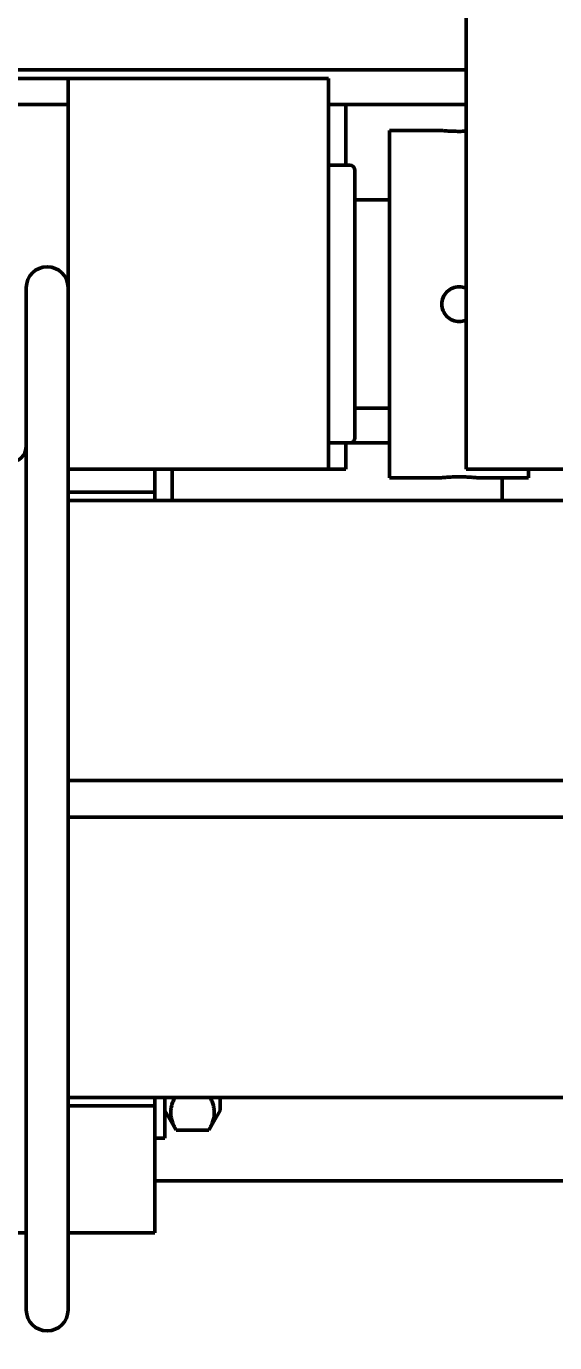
# Model space of a CAD drawing. Header units: millimetres. Extents: x -1259 to 2100, y -2965 to 1485.
# Drawn here: x 740.9 to 771.3, y 1029.8 to 1105.6 of the extents above; entities that cross this region are included whole.
import ezdxf

# ---------------------------------------------------------------- set-up
doc = ezdxf.new("R2010")
doc.units = ezdxf.units.MM
doc.header["$LTSCALE"] = 5
doc.layers.add('Dimension (ISO)', color=7, linetype='Continuous', lineweight=25)
doc.layers.add('Visible (ISO)', color=7, linetype='Continuous', lineweight=50)
doc.styles.add('Note Text (ISO)', font='tahoma.ttf')
doc.dimstyles.new('Default (ISO)', dxfattribs={"dimscale": 5, "dimtxt": 3.5, "dimasz": 2.5, "dimexe": 3.175, "dimexo": 0, "dimgap": 0.762, "dimtad": 1, "dimrnd": 1e-08, "dimzin": 0, "dimtxsty": 'Note Text (ISO)', "dimcen": 0.09, "dimdle": 10, "dimclrd": 256, "dimclre": 256, "dimclrt": 256, "dimazin": 0, "dimtfac": 1.001486, "dimtmove": 0, "dimatfit": 3, "dimfxl": 1, "dimtolj": 1, "dimtzin": 0, "dimlwd": -1, "dimlwe": -1, "dimarcsym": 0})

# ---------------------------------------------------------------- blocks, each defined once
blk = doc.blocks.new('*D9')
at = {"layer": 'Defpoints', "color": 0, "transparency": 16777216}
for p in [(622.199, 1039.076), (973.199, 1039.076), (973.199, 970.469)]:
    blk.add_point(p, dxfattribs=at)
at = {"layer": 'Dimension (ISO)', "transparency": 16777216}
for p, q in [((622.199, 1039.076), (622.199, 954.594)), ((973.199, 1039.076), (973.199, 954.594)), ((634.699, 970.469), (960.699, 970.469))]:
    blk.add_line(p, q, dxfattribs=at)
for points in [[(634.699, 972.552), (634.699, 968.386), (622.199, 970.469)], [(960.699, 972.552), (960.699, 968.386), (973.199, 970.469)]]:
    blk.add_solid(points, dxfattribs=at)
at = {"layer": 'Dimension (ISO)', "transparency": 16777216, "insert": (775.214, 992.508), "char_height": 17.5, "attachment_point": 1, "style": 'Note Text (ISO)'}
blk.add_mtext('\\A1;351', dxfattribs=at)

msp = doc.modelspace()

# ---------------------------------------------------------------- linework, layer by layer
at = {"layer": 'Visible (ISO)'}
for p, q in [((766.199, 1108.076), (766.199, 1080.076)), ((647.199, 1103.076), (766.199, 1103.076)), ((713.279, 1102.576), (743.279, 1102.576)), ((743.279, 1102.576), (758.279, 1102.576)), ((743.279, 1086.256), (743.279, 1102.576)), ((758.279, 1080.076), (758.279, 1102.576)), ((740.379, 1101.076), (743.279, 1101.076)), ((759.279, 1101.076), (758.279, 1101.076)), ((759.279, 1097.576), (759.279, 1101.076)), ((766.199, 1101.076), (759.279, 1101.076)), ((761.799, 1079.576), (761.799, 1099.576)), ((764.799, 1099.576), (761.799, 1099.576)), ((758.279, 1097.576), (759.499, 1097.576)), ((759.799, 1097.276), (759.799, 1081.876)), ((759.799, 1095.576), (761.799, 1095.576)), ((740.879, 1081.446), (740.879, 1090.526)), ((743.279, 1086.256), (743.279, 1081.446)), ((759.799, 1083.576), (761.799, 1083.576)), ((740.879, 1081.446), (740.879, 1068.276)), ((743.279, 1068.276), (743.279, 1081.446)), ((758.279, 1081.576), (759.499, 1081.576)), ((759.279, 1080.076), (759.279, 1081.576)), ((759.499, 1081.576), (761.799, 1081.576)), ((743.279, 1080.076), (758.279, 1080.076)), ((748.279, 1078.75), (748.279, 1080.076)), ((749.279, 1078.269), (749.279, 1080.076)), ((758.279, 1080.076), (759.279, 1080.076)), ((766.199, 1080.076), (942.199, 1080.076)), ((769.799, 1080.076), (769.799, 1079.576)), ((764.799, 1079.576), (761.799, 1079.576)), ((769.799, 1079.576), (766.799, 1079.576)), ((768.279, 1078.269), (768.279, 1079.576)), ((743.279, 1078.75), (748.279, 1078.75)), ((743.279, 1078.269), (836.716, 1078.269)), ((748.279, 1078.75), (748.279, 1078.269)), ((740.879, 1053.877), (740.879, 1068.276)), ((743.279, 1068.276), (743.279, 1053.877)), ((743.279, 1062.126), (836.716, 1062.126)), ((743.279, 1060.026), (836.716, 1060.026)), ((740.879, 1053.877), (740.879, 1040.706)), ((743.279, 1040.706), (743.279, 1053.877)), ((743.279, 1043.883), (836.716, 1043.883)), ((748.279, 1043.403), (743.279, 1043.403)), ((748.279, 1043.883), (748.279, 1043.403)), ((748.279, 1036.076), (748.279, 1043.403)), ((748.85, 1043.883), (748.85, 1041.534)), ((752.05, 1043.134), (752.05, 1043.883)), ((748.85, 1043.134), (749.509, 1041.993)), ((752.05, 1043.134), (751.391, 1041.993)), ((751.391, 1041.993), (749.509, 1041.993)), ((748.279, 1041.534), (748.85, 1041.534)), ((740.879, 1031.626), (740.879, 1040.706)), ((743.279, 1040.706), (743.279, 1031.626)), ((748.279, 1039.076), (917.199, 1039.076)), ((740.879, 1036.076), (740.379, 1036.076)), ((743.279, 1036.076), (748.279, 1036.076))]:
    msp.add_line(p, q, dxfattribs=at)
for centre, radius, start, end in [((759.499, 1097.276), 0.3, 0, 90), ((742.079, 1090.526), 1.2, 0, 180), ((739.879, 1081.426), 1, 270, 0), ((759.499, 1081.876), 0.3, 270, 0), ((742.079, 1031.626), 1.2, 180, 0)]:
    msp.add_arc(centre, radius, start, end, dxfattribs=at)
for points, knots in [([(766.199, 1099.534), (766.194, 1099.534), (766.188, 1099.534), (766.059, 1099.529), (765.925, 1099.526), (765.674, 1099.526), (765.54, 1099.529), (765.293, 1099.538), (765.181, 1099.545), (765.004, 1099.558), (764.927, 1099.564), (764.824, 1099.574), (764.799, 1099.576), (764.799, 1099.576)], [0.2621084, 0.2621084, 0.2621084, 0.2621084, 0.26387, 0.26387, 0.3015657, 0.3015657, 0.3392615, 0.3392615, 0.3769573, 0.3769573, 0.414653, 0.414653, 0.4523486, 0.4523486, 0.4523486, 0.4523486]), ([(766.199, 1088.66), (766.194, 1088.657), (766.188, 1088.655), (766.059, 1088.601), (765.925, 1088.576), (765.674, 1088.576), (765.54, 1088.601), (765.293, 1088.703), (765.181, 1088.78), (765.004, 1088.958), (764.927, 1089.07), (764.824, 1089.317), (764.799, 1089.451), (764.799, 1089.702), (764.824, 1089.836), (764.927, 1090.082), (765.004, 1090.195), (765.181, 1090.372), (765.293, 1090.449), (765.54, 1090.551), (765.674, 1090.576), (765.799, 1090.576)], [0.2621084, 0.2621084, 0.2621084, 0.2621084, 0.26387, 0.26387, 0.3015657, 0.3015657, 0.3392615, 0.3392615, 0.3769573, 0.3769573, 0.414653, 0.414653, 0.4523486, 0.4523486, 0.4900443, 0.4900443, 0.5277399, 0.5277399, 0.5654357, 0.5654357, 0.6031315, 0.6031315, 0.6031315, 0.6031315]), ([(765.799, 1090.576), (765.925, 1090.576), (766.059, 1090.551), (766.188, 1090.498), (766.194, 1090.495), (766.199, 1090.493)], [0, 0, 0, 0, 0.03769578, 0.03769578, 0.03945735, 0.03945735, 0.03945735, 0.03945735]), ([(764.799, 1079.576), (764.799, 1079.576), (764.824, 1079.579), (764.927, 1079.588), (765.004, 1079.595), (765.181, 1079.608), (765.293, 1079.614), (765.54, 1079.624), (765.674, 1079.626), (765.925, 1079.626), (766.059, 1079.624), (766.305, 1079.614), (766.418, 1079.608), (766.595, 1079.595), (766.672, 1079.588), (766.774, 1079.579), (766.799, 1079.576), (766.799, 1079.576)], [0.1507829, 0.1507829, 0.1507829, 0.1507829, 0.1884785, 0.1884785, 0.2261742, 0.2261742, 0.26387, 0.26387, 0.3015657, 0.3015657, 0.3392615, 0.3392615, 0.3769573, 0.3769573, 0.414653, 0.414653, 0.4523486, 0.4523486, 0.4523486, 0.4523486])]:
    msp.add_open_spline(points, degree=3, knots=knots, dxfattribs=at)
for points, weights in [([(749.437, 1043.883), (748.955, 1042.953), (749.509, 1041.993)], [1.01668941415, 1.14584941857, 1]), ([(751.391, 1041.993), (751.945, 1042.953), (751.462, 1043.883)], [1, 1.14584941857, 1.01668941415])]:
    msp.add_rational_spline(points, weights, degree=2, dxfattribs=at)

# ---------------------------------------------------------------- dimensions: what is measured, and where the dimension line sits
at = {"layer": 'Dimension (ISO)'}
dim = msp.add_linear_dim(base=(973.199, 970.469), p1=(622.199, 1039.076), p2=(973.199, 1039.076), angle=180, dimstyle='Default (ISO)', override={"dimgap": 0.762, "dimdec": 0, "dimtol": 0, "dimlim": 0, "dimtp": 0, "dimtm": 0, "dimtdec": 2, "dimtofl": 0, "dimatfit": 1}, dxfattribs=at)
dim.commit()
dim.dimension.update_dxf_attribs({"geometry": '*D9', "text_midpoint": (793.378, 970.469), "dimtype": 160})

doc.saveas('drawing.dxf')
